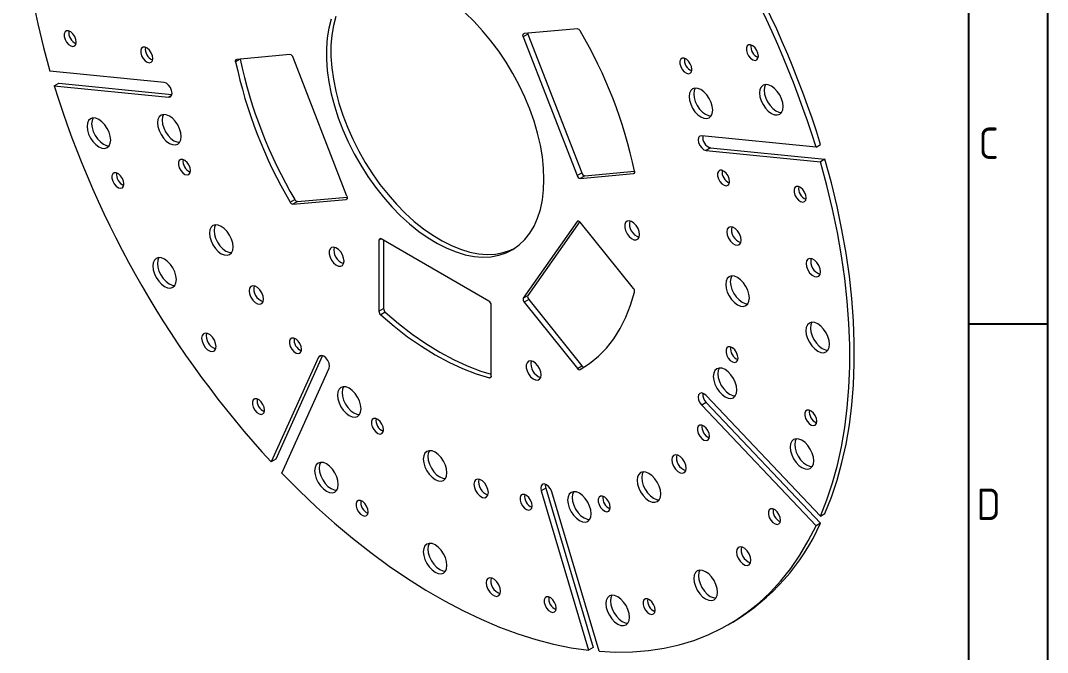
# Model space of a CAD drawing. Header units: millimetres. Extents: x 764 to 1780, y 1208 to 1927.
# Drawn here: x 1463.5 to 1780.4, y 1466.2 to 1661.1 of the extents above; entities that cross this region are included whole.
import ezdxf
from ezdxf.enums import TextEntityAlignment as Align

# ---------------------------------------------------------------- set-up
doc = ezdxf.new("R2010")
doc.units = ezdxf.units.MM
doc.linetypes.add('ACAD_ISO05W100', pattern=[33, 24, -3, 0, -3, 0, -3])
doc.layers.add('AM_BOR', color=2, linetype='ACAD_ISO05W100', lineweight=35)
doc.styles.add('ACISOTS', font='isocp.shx', dxfattribs={"height": 1})

# ---------------------------------------------------------------- blocks, each defined once
blk = doc.blocks.new('A3 ZTL')
blk.add_line((401.17, 9.78), (401.17, 280.82))
at = {"layer": 'AM_BOR', "color": 135, "linetype": 'Continuous', "lineweight": 25}
blk.add_line((410.96, 290.61), (410.96, 0), dxfattribs=at)
at = {"layer": 'AM_BOR', "color": 135, "lineweight": 25}
blk.add_line((401.17, 145.3), (410.96, 145.3), dxfattribs=at)
at = {"layer": 'AM_BOR', "color": 135, "lineweight": 25, "style": 'ACISOTS'}
for s, p in [('C', (403.62, 167.81)), ('D', (403.62, 122.8))]:
    blk.add_text(s, height=3.91, dxfattribs=at).set_placement(p, align=Align.MIDDLE)

msp = doc.modelspace()

# ---------------------------------------------------------------- linework, layer by layer
at = {"color": 7, "linetype": 'Continuous', "lineweight": 15}
for p, q in [((1635.346, 1658.573), (1618.909, 1657.103)), ((1620.065, 1656.953), (1618.651, 1656.137)), ((1618.651, 1656.137), (1635.268, 1613.308)), ((1620.065, 1656.953), (1636.682, 1614.125)), ((1531.296, 1649.265), (1529.882, 1648.449)), ((1546.649, 1650.642), (1530.212, 1649.172)), ((1564.232, 1606.957), (1547.615, 1649.785)), ((1507.814, 1642.033), (1472.532, 1645.525)), ((1473.885, 1640.972), (1475.3, 1641.788)), ((1473.885, 1640.972), (1509.167, 1637.48)), ((1475.3, 1641.788), (1510.22, 1638.332)), ((1708.998, 1622.122), (1673.716, 1625.614)), ((1708.998, 1622.122), (1710.412, 1622.938)), ((1676.483, 1621.877), (1675.069, 1621.061)), ((1675.069, 1621.061), (1710.351, 1617.569)), ((1676.483, 1621.877), (1711.765, 1618.385)), ((1711.765, 1618.385), (1710.351, 1617.569)), ((1635.268, 1613.308), (1636.682, 1614.125)), ((1636.233, 1612.452), (1652.67, 1613.921)), ((1637.648, 1613.268), (1636.233, 1612.452)), ((1637.648, 1613.268), (1653.002, 1614.641)), ((1546.686, 1605.139), (1548.1, 1605.955)), ((1547.537, 1604.521), (1563.974, 1605.991)), ((1548.951, 1605.337), (1547.537, 1604.521)), ((1548.951, 1605.337), (1564.305, 1606.71)), ((1635.268, 1599.185), (1618.651, 1575.542)), ((1636.057, 1599.112), (1620.065, 1576.358)), ((1652.67, 1578.478), (1636.233, 1598.926)), ((1574.117, 1593.372), (1574.117, 1571.455)), ((1608.058, 1574.595), (1574.824, 1593.78)), ((1575.532, 1593.372), (1575.532, 1572.271)), ((1618.651, 1575.542), (1620.065, 1576.358)), ((1574.117, 1571.455), (1575.532, 1572.271)), ((1608.766, 1551.453), (1608.766, 1573.37)), ((1620.324, 1575.093), (1618.909, 1574.277)), ((1618.909, 1574.277), (1635.346, 1553.829)), ((1620.324, 1575.093), (1636.761, 1554.646)), ((1576.052, 1571.183), (1574.638, 1570.367)), ((1555.449, 1557.318), (1540.835, 1525.012)), ((1556.713, 1557.803), (1542.249, 1525.828)), ((1544.101, 1521.564), (1558.715, 1553.869)), ((1635.346, 1553.829), (1636.761, 1554.646)), ((1710.351, 1508.235), (1675.069, 1545.479)), ((1675.13, 1543.304), (1673.716, 1542.488)), ((1673.716, 1542.488), (1708.998, 1505.244)), ((1675.13, 1543.304), (1710.412, 1506.061)), ((1542.249, 1525.828), (1540.835, 1525.012)), ((1625.582, 1516.901), (1624.168, 1516.085)), ((1624.168, 1516.085), (1638.782, 1466.906)), ((1625.582, 1516.901), (1640.196, 1467.722)), ((1642.048, 1466.582), (1627.434, 1515.761)), ((1710.351, 1508.235), (1711.765, 1509.051)), ((1710.412, 1506.061), (1708.998, 1505.244)), ((1681.934, 1474.792), (1683.348, 1475.608)), ((1640.196, 1467.722), (1638.782, 1466.906))]:
    msp.add_line(p, q, dxfattribs=at)
at = {"color": 8, "linetype": 'Continuous', "lineweight": 15}
for p, q in [((1510.124, 1638.032), (1509.167, 1637.48)), ((1652.67, 1613.921), (1652.929, 1614.071)), ((1563.974, 1605.991), (1564.232, 1606.14)), ((1635.526, 1599.334), (1635.268, 1599.185)), ((1574.825, 1593.78), (1574.117, 1593.372)), ((1556.406, 1557.87), (1555.449, 1557.318)), ((1636.677, 1553.742), (1636.197, 1553.465)), ((1608.245, 1550.966), (1608.74, 1551.251))]:
    msp.add_line(p, q, dxfattribs=at)
at = {"color": 7, "linetype": 'Continuous', "lineweight": 15, "flags": 128}
for points in [[(1472.532, 1754.858), (1470.541, 1749.835), (1468.79, 1744.577), (1467.282, 1739.094), (1466.021, 1733.397), (1465.01, 1727.498), (1464.249, 1721.409), (1463.741, 1715.141), (1463.487, 1708.707), (1463.487, 1702.12), (1463.741, 1695.392), (1464.249, 1688.538), (1465.01, 1681.57), (1466.021, 1674.503), (1467.282, 1667.351), (1468.79, 1660.127), (1470.541, 1652.847), (1472.532, 1645.525)], [(1559.366, 1661.571), (1558.628, 1658.771), (1558.133, 1655.769), (1557.885, 1652.587), (1557.885, 1649.25), (1558.133, 1645.781), (1558.628, 1642.208), (1559.366, 1638.555), (1560.342, 1634.85), (1561.548, 1631.121), (1562.975, 1627.396), (1564.612, 1623.7), (1566.449, 1620.063), (1568.47, 1616.511), (1570.662, 1613.071), (1573.007, 1609.767), (1575.489, 1606.624), (1578.089, 1603.666), (1580.788, 1600.914), (1583.565, 1598.389), (1586.401, 1596.11), (1589.275, 1594.093), (1592.164, 1592.353), (1595.048, 1590.903), (1597.905, 1589.754), (1600.715, 1588.915), (1603.456, 1588.391), (1606.108, 1588.187), (1608.651, 1588.304), (1611.067, 1588.741), (1613.337, 1589.495), (1615.446, 1590.56), (1617.376, 1591.929), (1619.115, 1593.591), (1620.649, 1595.534), (1621.966, 1597.744), (1623.058, 1600.204), (1623.916, 1602.896), (1624.533, 1605.8), (1624.905, 1608.895), (1625.029, 1612.157)], [(1560.781, 1662.388), (1560.043, 1659.587), (1559.548, 1656.585), (1559.299, 1653.403), (1559.299, 1650.066), (1559.548, 1646.598), (1560.043, 1643.024), (1560.781, 1639.371), (1561.756, 1635.667), (1562.962, 1631.938), (1564.389, 1628.212), (1566.027, 1624.517), (1567.863, 1620.88), (1569.884, 1617.328), (1572.076, 1613.887), (1574.421, 1610.583), (1576.903, 1607.44), (1579.503, 1604.482), (1582.202, 1601.73), (1584.98, 1599.206), (1587.816, 1596.926), (1590.689, 1594.909), (1593.578, 1593.169), (1596.462, 1591.72), (1599.32, 1590.571), (1602.129, 1589.732), (1604.87, 1589.208), (1607.522, 1589.004), (1610.065, 1589.121), (1612.481, 1589.558), (1614.751, 1590.312), (1615.886, 1590.836)], [(1625.029, 1612.157), (1624.905, 1615.563), (1624.533, 1619.087), (1623.916, 1622.704), (1623.058, 1626.386), (1621.966, 1630.106), (1620.649, 1633.837), (1619.115, 1637.551), (1617.376, 1641.22), (1615.446, 1644.818), (1613.337, 1648.318), (1611.067, 1651.693), (1608.651, 1654.92), (1606.108, 1657.973), (1603.456, 1660.831), (1600.715, 1663.471)], [(1480.694, 1654.475), (1480.567, 1655.33), (1480.205, 1656.215), (1479.655, 1657.012), (1478.993, 1657.611), (1478.307, 1657.934), (1477.691, 1657.935), (1477.227, 1657.616), (1476.978, 1657.018), (1476.978, 1656.222), (1477.227, 1655.337), (1477.691, 1654.482), (1478.307, 1653.771), (1478.993, 1653.302), (1479.655, 1653.138), (1480.205, 1653.3), (1480.567, 1653.766), (1480.694, 1654.475)], [(1618.651, 1656.137), (1618.593, 1656.316), (1618.562, 1656.49), (1618.557, 1656.652), (1618.58, 1656.797), (1618.629, 1656.919), (1618.702, 1657.012), (1618.797, 1657.075), (1618.909, 1657.103)], [(1619.992, 1657.2), (1620.008, 1657.132), (1620.065, 1656.953)], [(1504.297, 1649.443), (1504.171, 1650.298), (1503.808, 1651.183), (1503.259, 1651.979), (1502.596, 1652.579), (1501.911, 1652.902), (1501.294, 1652.903), (1500.83, 1652.583), (1500.581, 1651.986), (1500.581, 1651.19), (1500.83, 1650.305), (1501.294, 1649.45), (1501.911, 1648.739), (1502.596, 1648.27), (1503.259, 1648.105), (1503.808, 1648.267), (1504.171, 1648.734), (1504.297, 1649.443)], [(1691.214, 1650.202), (1691.087, 1651.057), (1690.725, 1651.942), (1690.175, 1652.739), (1689.513, 1653.339), (1688.827, 1653.661), (1688.211, 1653.663), (1687.747, 1653.343), (1687.498, 1652.745), (1687.498, 1651.95), (1687.747, 1651.065), (1688.211, 1650.209), (1688.827, 1649.499), (1689.513, 1649.03), (1690.175, 1648.865), (1690.725, 1649.027), (1691.087, 1649.494), (1691.214, 1650.202)], [(1529.882, 1648.449), (1529.862, 1648.591), (1529.861, 1648.725), (1529.878, 1648.846), (1529.913, 1648.952), (1529.966, 1649.04), (1530.035, 1649.106), (1530.118, 1649.151), (1530.212, 1649.172)], [(1670.696, 1646.066), (1670.57, 1646.92), (1670.207, 1647.806), (1669.657, 1648.602), (1668.995, 1649.202), (1668.309, 1649.525), (1667.693, 1649.526), (1667.229, 1649.206), (1666.98, 1648.608), (1666.98, 1647.813), (1667.229, 1646.928), (1667.693, 1646.073), (1668.309, 1645.362), (1668.995, 1644.893), (1669.657, 1644.728), (1670.207, 1644.89), (1670.57, 1645.357), (1670.696, 1646.066)], [(1509.167, 1637.48), (1509.741, 1637.591), (1510.124, 1638.032), (1510.259, 1638.736), (1510.124, 1639.595), (1509.741, 1640.478), (1509.167, 1641.252), (1508.491, 1641.798), (1507.814, 1642.033)], [(1677.11, 1633.521), (1676.986, 1634.681), (1676.622, 1635.905), (1676.044, 1637.11), (1675.289, 1638.214), (1674.411, 1639.141), (1673.469, 1639.828), (1672.526, 1640.229), (1671.648, 1640.316), (1670.894, 1640.083), (1670.315, 1639.546), (1669.951, 1638.742), (1669.827, 1637.725), (1669.951, 1636.565), (1670.315, 1635.341), (1670.894, 1634.136), (1671.648, 1633.033), (1672.526, 1632.105), (1673.469, 1631.418), (1674.411, 1631.017), (1675.289, 1630.93), (1676.044, 1631.163), (1676.622, 1631.7), (1676.986, 1632.504), (1677.11, 1633.521)], [(1671.7, 1640.32), (1671.365, 1639.559), (1671.241, 1638.542), (1671.365, 1637.382), (1671.729, 1636.158), (1672.308, 1634.953), (1673.062, 1633.849), (1673.94, 1632.922), (1674.883, 1632.234), (1675.825, 1631.834), (1676.652, 1631.743)], [(1698.86, 1634.602), (1698.736, 1635.762), (1698.372, 1636.986), (1697.793, 1638.191), (1697.039, 1639.295), (1696.161, 1640.222), (1695.218, 1640.909), (1694.276, 1641.31), (1693.397, 1641.397), (1692.643, 1641.164), (1692.064, 1640.627), (1691.701, 1639.823), (1691.577, 1638.806), (1691.701, 1637.646), (1692.064, 1636.422), (1692.643, 1635.217), (1693.397, 1634.113), (1694.276, 1633.186), (1695.218, 1632.499), (1696.161, 1632.098), (1697.039, 1632.011), (1697.793, 1632.244), (1698.372, 1632.781), (1698.736, 1633.585), (1698.86, 1634.602)], [(1693.449, 1641.401), (1693.115, 1640.64), (1692.991, 1639.623), (1693.115, 1638.463), (1693.479, 1637.239), (1694.057, 1636.034), (1694.812, 1634.93), (1695.69, 1634.003), (1696.632, 1633.315), (1697.575, 1632.915), (1698.401, 1632.824)], [(1491.306, 1624.287), (1491.182, 1625.447), (1490.818, 1626.671), (1490.24, 1627.876), (1489.486, 1628.98), (1488.607, 1629.907), (1487.665, 1630.594), (1486.722, 1630.995), (1485.844, 1631.082), (1485.09, 1630.849), (1484.511, 1630.312), (1484.147, 1629.508), (1484.023, 1628.491), (1484.147, 1627.331), (1484.511, 1626.107), (1485.09, 1624.902), (1485.844, 1623.799), (1486.722, 1622.871), (1487.665, 1622.184), (1488.607, 1621.783), (1489.486, 1621.696), (1490.24, 1621.929), (1490.818, 1622.466), (1491.182, 1623.27), (1491.306, 1624.287)], [(1485.896, 1631.086), (1485.561, 1630.325), (1485.437, 1629.308), (1485.561, 1628.148), (1485.925, 1626.924), (1486.504, 1625.719), (1487.258, 1624.615), (1488.136, 1623.688), (1489.079, 1623), (1490.021, 1622.6), (1490.848, 1622.509)], [(1513.056, 1625.368), (1512.932, 1626.528), (1512.568, 1627.752), (1511.989, 1628.957), (1511.235, 1630.061), (1510.357, 1630.988), (1509.414, 1631.675), (1508.472, 1632.076), (1507.594, 1632.163), (1506.839, 1631.93), (1506.261, 1631.393), (1505.897, 1630.589), (1505.773, 1629.572), (1505.897, 1628.412), (1506.261, 1627.188), (1506.839, 1625.983), (1507.594, 1624.879), (1508.472, 1623.952), (1509.414, 1623.265), (1510.357, 1622.864), (1511.235, 1622.777), (1511.989, 1623.01), (1512.568, 1623.547), (1512.932, 1624.351), (1513.056, 1625.368)], [(1507.646, 1632.167), (1507.311, 1631.406), (1507.187, 1630.389), (1507.311, 1629.229), (1507.675, 1628.005), (1508.254, 1626.8), (1509.008, 1625.696), (1509.886, 1624.769), (1510.829, 1624.081), (1511.771, 1623.681), (1512.597, 1623.59)], [(1673.716, 1625.614), (1673.142, 1625.502), (1672.759, 1625.061), (1672.624, 1624.358), (1672.759, 1623.499), (1673.142, 1622.615), (1673.716, 1621.842), (1674.392, 1621.296), (1675.069, 1621.061)], [(1515.935, 1614.864), (1515.808, 1615.719), (1515.445, 1616.604), (1514.896, 1617.401), (1514.234, 1618.001), (1513.548, 1618.323), (1512.931, 1618.325), (1512.468, 1618.005), (1512.219, 1617.407), (1512.219, 1616.612), (1512.468, 1615.727), (1512.931, 1614.871), (1513.548, 1614.161), (1514.234, 1613.692), (1514.896, 1613.527), (1515.445, 1613.689), (1515.808, 1614.156), (1515.935, 1614.864)], [(1710.351, 1508.235), (1712.342, 1513.258), (1714.093, 1518.517), (1715.601, 1523.999), (1716.862, 1529.696), (1717.873, 1535.595), (1718.634, 1541.684), (1719.142, 1547.952), (1719.396, 1554.386), (1719.396, 1560.974), (1719.142, 1567.701), (1718.634, 1574.556), (1717.873, 1581.523), (1716.862, 1588.59), (1715.601, 1595.743), (1714.093, 1602.966), (1712.342, 1610.246), (1710.351, 1617.569)], [(1711.765, 1509.051), (1713.756, 1514.075), (1715.507, 1519.333), (1717.015, 1524.816), (1718.276, 1530.512), (1719.288, 1536.411), (1720.048, 1542.501), (1720.556, 1548.769), (1720.81, 1555.203), (1720.81, 1561.79), (1720.556, 1568.518), (1720.048, 1575.372), (1719.288, 1582.34), (1718.276, 1589.407), (1717.015, 1596.559), (1715.507, 1603.782), (1713.756, 1611.063), (1711.765, 1618.385)], [(1495.417, 1610.728), (1495.29, 1611.582), (1494.928, 1612.468), (1494.378, 1613.264), (1493.716, 1613.864), (1493.03, 1614.187), (1492.414, 1614.188), (1491.95, 1613.868), (1491.701, 1613.27), (1491.701, 1612.475), (1491.95, 1611.59), (1492.414, 1610.735), (1493.03, 1610.024), (1493.716, 1609.555), (1494.378, 1609.39), (1494.928, 1609.552), (1495.29, 1610.019), (1495.417, 1610.728)], [(1653.001, 1614.645), (1653.021, 1614.502), (1653.022, 1614.369), (1653.005, 1614.247), (1652.969, 1614.141), (1652.917, 1614.054), (1652.848, 1613.987), (1652.765, 1613.942), (1652.67, 1613.921)], [(1682.333, 1611.487), (1682.207, 1612.342), (1681.844, 1613.227), (1681.295, 1614.024), (1680.632, 1614.623), (1679.947, 1614.946), (1679.33, 1614.947), (1678.866, 1614.628), (1678.618, 1614.03), (1678.618, 1613.234), (1678.866, 1612.349), (1679.33, 1611.494), (1679.947, 1610.783), (1680.632, 1610.314), (1681.295, 1610.15), (1681.844, 1610.312), (1682.207, 1610.778), (1682.333, 1611.487)], [(1564.232, 1606.957), (1564.29, 1606.778), (1564.321, 1606.604), (1564.326, 1606.441), (1564.303, 1606.296), (1564.254, 1606.175), (1564.181, 1606.081), (1564.086, 1606.019), (1563.974, 1605.991)], [(1705.937, 1606.455), (1705.81, 1607.31), (1705.448, 1608.195), (1704.898, 1608.991), (1704.236, 1609.591), (1703.55, 1609.914), (1702.934, 1609.915), (1702.47, 1609.595), (1702.221, 1608.998), (1702.221, 1608.202), (1702.47, 1607.317), (1702.934, 1606.462), (1703.55, 1605.751), (1704.236, 1605.282), (1704.898, 1605.117), (1705.448, 1605.279), (1705.81, 1605.746), (1705.937, 1606.455)], [(1529.083, 1591.331), (1528.959, 1592.491), (1528.595, 1593.715), (1528.016, 1594.92), (1527.262, 1596.024), (1526.384, 1596.951), (1525.441, 1597.638), (1524.499, 1598.039), (1523.621, 1598.126), (1522.866, 1597.893), (1522.288, 1597.356), (1521.924, 1596.552), (1521.8, 1595.536), (1521.924, 1594.376), (1522.288, 1593.151), (1522.866, 1591.946), (1523.621, 1590.843), (1524.499, 1589.916), (1525.441, 1589.228), (1526.384, 1588.827), (1527.262, 1588.74), (1528.016, 1588.973), (1528.595, 1589.51), (1528.959, 1590.314), (1529.083, 1591.331)], [(1523.673, 1598.13), (1523.338, 1597.369), (1523.214, 1596.352), (1523.338, 1595.192), (1523.702, 1593.968), (1524.281, 1592.763), (1525.035, 1591.659), (1525.913, 1590.732), (1526.856, 1590.045), (1527.798, 1589.644), (1528.624, 1589.553)], [(1635.268, 1599.185), (1635.348, 1599.268), (1635.449, 1599.319), (1635.567, 1599.336), (1635.697, 1599.317), (1635.834, 1599.264), (1635.972, 1599.179), (1636.107, 1599.065), (1636.233, 1598.926)], [(1654.551, 1595.114), (1654.426, 1596.048), (1654.066, 1597.024), (1653.51, 1597.937), (1652.817, 1598.688), (1652.063, 1599.195), (1651.33, 1599.404), (1650.696, 1599.292), (1650.232, 1598.871), (1649.986, 1598.186), (1649.986, 1597.313), (1650.232, 1596.345), (1650.696, 1595.387), (1651.33, 1594.544), (1652.063, 1593.906), (1652.817, 1593.543), (1653.51, 1593.494), (1654.066, 1593.764), (1654.426, 1594.325), (1654.551, 1595.114)], [(1685.921, 1593.401), (1685.786, 1594.359), (1685.4, 1595.356), (1684.807, 1596.272), (1684.08, 1596.997), (1683.306, 1597.444), (1682.58, 1597.558), (1681.987, 1597.326), (1681.6, 1596.775), (1681.466, 1595.973), (1681.6, 1595.016), (1681.987, 1594.019), (1682.58, 1593.103), (1683.306, 1592.377), (1684.08, 1591.931), (1684.807, 1591.817), (1685.4, 1592.049), (1685.786, 1592.599), (1685.921, 1593.401)], [(1563.334, 1586.958), (1563.209, 1587.892), (1562.849, 1588.868), (1562.293, 1589.781), (1561.6, 1590.532), (1560.846, 1591.039), (1560.113, 1591.248), (1559.479, 1591.136), (1559.015, 1590.715), (1558.769, 1590.03), (1558.769, 1589.157), (1559.015, 1588.189), (1559.479, 1587.231), (1560.113, 1586.388), (1560.846, 1585.75), (1561.6, 1585.387), (1562.293, 1585.338), (1562.849, 1585.608), (1563.209, 1586.169), (1563.334, 1586.958)], [(1511.583, 1581.225), (1511.459, 1582.385), (1511.095, 1583.609), (1510.516, 1584.814), (1509.762, 1585.918), (1508.884, 1586.845), (1507.941, 1587.533), (1506.999, 1587.933), (1506.121, 1588.02), (1505.366, 1587.788), (1504.788, 1587.251), (1504.424, 1586.446), (1504.3, 1585.43), (1504.424, 1584.27), (1504.788, 1583.045), (1505.366, 1581.84), (1506.121, 1580.737), (1506.999, 1579.81), (1507.941, 1579.122), (1508.884, 1578.721), (1509.762, 1578.635), (1510.516, 1578.867), (1511.095, 1579.404), (1511.459, 1580.208), (1511.583, 1581.225)], [(1506.173, 1588.024), (1505.838, 1587.263), (1505.714, 1586.246), (1505.838, 1585.086), (1506.202, 1583.862), (1506.781, 1582.657), (1507.535, 1581.553), (1508.413, 1580.626), (1509.356, 1579.939), (1510.298, 1579.538), (1511.124, 1579.447)], [(1710.381, 1583.628), (1710.247, 1584.585), (1709.86, 1585.582), (1709.268, 1586.498), (1708.541, 1587.224), (1707.767, 1587.67), (1707.04, 1587.784), (1706.448, 1587.552), (1706.061, 1587.002), (1705.927, 1586.2), (1706.061, 1585.242), (1706.448, 1584.246), (1707.04, 1583.329), (1707.767, 1582.604), (1708.541, 1582.158), (1709.268, 1582.043), (1709.86, 1582.276), (1710.247, 1582.826), (1710.381, 1583.628)], [(1688.421, 1575.561), (1688.297, 1576.722), (1687.933, 1577.946), (1687.355, 1579.151), (1686.6, 1580.254), (1685.722, 1581.182), (1684.78, 1581.869), (1683.837, 1582.27), (1682.959, 1582.357), (1682.205, 1582.124), (1681.626, 1581.587), (1681.262, 1580.783), (1681.138, 1579.766), (1681.262, 1578.606), (1681.626, 1577.382), (1682.205, 1576.177), (1682.959, 1575.073), (1683.837, 1574.146), (1684.78, 1573.459), (1685.722, 1573.058), (1686.6, 1572.971), (1687.355, 1573.204), (1687.933, 1573.741), (1688.297, 1574.545), (1688.421, 1575.561)], [(1683.011, 1582.361), (1682.676, 1581.599), (1682.552, 1580.582), (1682.676, 1579.422), (1683.04, 1578.198), (1683.619, 1576.993), (1684.373, 1575.889), (1685.251, 1574.962), (1686.194, 1574.275), (1687.136, 1573.874), (1687.962, 1573.783)], [(1538.477, 1575.201), (1538.343, 1576.158), (1537.956, 1577.155), (1537.363, 1578.071), (1536.637, 1578.797), (1535.863, 1579.243), (1535.136, 1579.357), (1534.543, 1579.125), (1534.157, 1578.575), (1534.022, 1577.773), (1534.157, 1576.815), (1534.543, 1575.819), (1535.136, 1574.902), (1535.863, 1574.177), (1536.637, 1573.731), (1537.363, 1573.616), (1537.956, 1573.849), (1538.343, 1574.399), (1538.477, 1575.201)], [(1636.197, 1553.465), (1639.117, 1555.345), (1641.825, 1557.566), (1644.308, 1560.117), (1646.555, 1562.986), (1648.556, 1566.161), (1650.303, 1569.628), (1651.786, 1573.371), (1653.001, 1577.374)], [(1574.638, 1570.367), (1578.773, 1566.842), (1582.964, 1563.607), (1587.193, 1560.674), (1591.441, 1558.058), (1595.69, 1555.769), (1599.919, 1553.819), (1604.11, 1552.215), (1608.245, 1550.966)], [(1576.052, 1571.183), (1580.187, 1567.659), (1584.378, 1564.423), (1588.607, 1561.491), (1592.856, 1558.874), (1597.104, 1556.586), (1601.333, 1554.635), (1605.524, 1553.032), (1608.766, 1552.023)], [(1713.17, 1561.274), (1713.046, 1562.434), (1712.682, 1563.659), (1712.103, 1564.864), (1711.349, 1565.967), (1710.471, 1566.894), (1709.528, 1567.582), (1708.586, 1567.983), (1707.707, 1568.07), (1706.953, 1567.837), (1706.375, 1567.3), (1706.011, 1566.496), (1705.887, 1565.479), (1706.011, 1564.319), (1706.375, 1563.095), (1706.953, 1561.89), (1707.707, 1560.786), (1708.586, 1559.859), (1709.528, 1559.171), (1710.471, 1558.771), (1711.349, 1558.684), (1712.103, 1558.917), (1712.682, 1559.453), (1713.046, 1560.258), (1713.17, 1561.274)], [(1707.76, 1568.074), (1707.425, 1567.312), (1707.301, 1566.295), (1707.425, 1565.135), (1707.789, 1563.911), (1708.368, 1562.706), (1709.122, 1561.602), (1710, 1560.675), (1710.943, 1559.988), (1711.885, 1559.587), (1712.711, 1559.496)], [(1523.843, 1560.602), (1523.709, 1561.559), (1523.322, 1562.556), (1522.729, 1563.472), (1522.002, 1564.197), (1521.229, 1564.644), (1520.502, 1564.758), (1519.909, 1564.526), (1519.523, 1563.976), (1519.388, 1563.173), (1519.523, 1562.216), (1519.909, 1561.219), (1520.502, 1560.303), (1521.229, 1559.578), (1522.002, 1559.131), (1522.729, 1559.017), (1523.322, 1559.249), (1523.709, 1559.8), (1523.843, 1560.602)], [(1550.217, 1559.74), (1550.09, 1560.595), (1549.728, 1561.48), (1549.178, 1562.277), (1548.516, 1562.877), (1547.83, 1563.199), (1547.213, 1563.201), (1546.75, 1562.881), (1546.501, 1562.283), (1546.501, 1561.488), (1546.75, 1560.603), (1547.213, 1559.747), (1547.83, 1559.037), (1548.516, 1558.568), (1549.178, 1558.403), (1549.728, 1558.565), (1550.09, 1559.032), (1550.217, 1559.74)], [(1684.939, 1557.006), (1684.812, 1557.861), (1684.449, 1558.746), (1683.9, 1559.542), (1683.238, 1560.142), (1682.552, 1560.465), (1681.935, 1560.466), (1681.472, 1560.147), (1681.223, 1559.549), (1681.223, 1558.753), (1681.472, 1557.868), (1681.935, 1557.013), (1682.552, 1556.302), (1683.238, 1555.833), (1683.9, 1555.669), (1684.449, 1555.831), (1684.812, 1556.297), (1684.939, 1557.006)], [(1558.715, 1553.869), (1558.85, 1554.573), (1558.715, 1555.432), (1558.332, 1556.315), (1557.759, 1557.089), (1557.082, 1557.635), (1556.406, 1557.87), (1555.832, 1557.759), (1555.449, 1557.318)], [(1624.145, 1551.853), (1624.021, 1552.786), (1623.661, 1553.762), (1623.104, 1554.675), (1622.411, 1555.426), (1621.657, 1555.934), (1620.924, 1556.143), (1620.291, 1556.03), (1619.826, 1555.609), (1619.58, 1554.925), (1619.58, 1554.051), (1619.826, 1553.083), (1620.291, 1552.126), (1620.924, 1551.282), (1621.657, 1550.644), (1622.411, 1550.281), (1623.104, 1550.232), (1623.661, 1550.503), (1624.021, 1551.063), (1624.145, 1551.853)], [(1684.577, 1547.168), (1684.453, 1548.328), (1684.09, 1549.553), (1683.511, 1550.758), (1682.757, 1551.861), (1681.878, 1552.788), (1680.936, 1553.476), (1679.993, 1553.877), (1679.115, 1553.963), (1678.361, 1553.731), (1677.782, 1553.194), (1677.418, 1552.39), (1677.294, 1551.373), (1677.418, 1550.213), (1677.782, 1548.989), (1678.361, 1547.784), (1679.115, 1546.68), (1679.993, 1545.753), (1680.936, 1545.065), (1681.878, 1544.665), (1682.757, 1544.578), (1683.511, 1544.81), (1684.09, 1545.347), (1684.453, 1546.152), (1684.577, 1547.168)], [(1679.167, 1553.967), (1678.833, 1553.206), (1678.708, 1552.189), (1678.833, 1551.029), (1679.196, 1549.805), (1679.775, 1548.6), (1680.529, 1547.496), (1681.408, 1546.569), (1682.35, 1545.882), (1683.293, 1545.481), (1684.119, 1545.39)], [(1608.766, 1551.453), (1608.756, 1551.326), (1608.728, 1551.213), (1608.683, 1551.117), (1608.621, 1551.041), (1608.544, 1550.987), (1608.454, 1550.956), (1608.353, 1550.948), (1608.245, 1550.966)], [(1568.574, 1541.403), (1568.45, 1542.563), (1568.086, 1543.787), (1567.507, 1544.992), (1566.753, 1546.096), (1565.875, 1547.023), (1564.932, 1547.711), (1563.989, 1548.111), (1563.111, 1548.198), (1562.357, 1547.965), (1561.778, 1547.429), (1561.414, 1546.624), (1561.29, 1545.608), (1561.414, 1544.448), (1561.778, 1543.223), (1562.357, 1542.018), (1563.111, 1540.915), (1563.989, 1539.988), (1564.932, 1539.3), (1565.875, 1538.899), (1566.753, 1538.812), (1567.507, 1539.045), (1568.086, 1539.582), (1568.45, 1540.386), (1568.574, 1541.403)], [(1563.163, 1548.202), (1562.829, 1547.441), (1562.705, 1546.424), (1562.829, 1545.264), (1563.193, 1544.04), (1563.771, 1542.835), (1564.525, 1541.731), (1565.404, 1540.804), (1566.346, 1540.117), (1567.289, 1539.716), (1568.115, 1539.625)], [(1538.789, 1540.988), (1538.662, 1541.842), (1538.3, 1542.728), (1537.75, 1543.524), (1537.088, 1544.124), (1536.402, 1544.447), (1535.786, 1544.448), (1535.322, 1544.128), (1535.073, 1543.53), (1535.073, 1542.735), (1535.322, 1541.85), (1535.786, 1540.994), (1536.402, 1540.284), (1537.088, 1539.815), (1537.75, 1539.65), (1538.3, 1539.812), (1538.662, 1540.279), (1538.789, 1540.988)], [(1675.069, 1545.479), (1674.392, 1546.025), (1673.716, 1546.26), (1673.142, 1546.148), (1672.759, 1545.707), (1672.624, 1545.004), (1672.759, 1544.145), (1673.142, 1543.262), (1673.716, 1542.488)], [(1709.233, 1537.528), (1709.106, 1538.383), (1708.743, 1539.268), (1708.194, 1540.065), (1707.532, 1540.665), (1706.846, 1540.987), (1706.229, 1540.989), (1705.766, 1540.669), (1705.517, 1540.071), (1705.517, 1539.276), (1705.766, 1538.391), (1706.229, 1537.535), (1706.846, 1536.825), (1707.532, 1536.356), (1708.194, 1536.191), (1708.743, 1536.353), (1709.106, 1536.82), (1709.233, 1537.528)], [(1575.506, 1534.943), (1575.379, 1535.798), (1575.016, 1536.683), (1574.467, 1537.48), (1573.805, 1538.08), (1573.119, 1538.402), (1572.502, 1538.404), (1572.039, 1538.084), (1571.79, 1537.486), (1571.79, 1536.691), (1572.039, 1535.806), (1572.502, 1534.95), (1573.119, 1534.24), (1573.805, 1533.771), (1574.467, 1533.606), (1575.016, 1533.768), (1575.379, 1534.235), (1575.506, 1534.943)], [(1676.107, 1532.901), (1675.981, 1533.756), (1675.618, 1534.641), (1675.069, 1535.438), (1674.406, 1536.038), (1673.721, 1536.36), (1673.104, 1536.362), (1672.64, 1536.042), (1672.391, 1535.444), (1672.391, 1534.649), (1672.64, 1533.764), (1673.104, 1532.908), (1673.721, 1532.198), (1674.406, 1531.729), (1675.069, 1531.564), (1675.618, 1531.726), (1675.981, 1532.193), (1676.107, 1532.901)], [(1708.307, 1525.353), (1708.183, 1526.513), (1707.819, 1527.737), (1707.24, 1528.942), (1706.486, 1530.046), (1705.608, 1530.973), (1704.665, 1531.66), (1703.723, 1532.061), (1702.845, 1532.148), (1702.09, 1531.915), (1701.512, 1531.378), (1701.148, 1530.574), (1701.024, 1529.557), (1701.148, 1528.397), (1701.512, 1527.173), (1702.09, 1525.968), (1702.845, 1524.864), (1703.723, 1523.937), (1704.665, 1523.25), (1705.608, 1522.849), (1706.486, 1522.762), (1707.24, 1522.995), (1707.819, 1523.532), (1708.183, 1524.336), (1708.307, 1525.353)], [(1702.897, 1532.152), (1702.562, 1531.39), (1702.438, 1530.374), (1702.562, 1529.214), (1702.926, 1527.989), (1703.505, 1526.784), (1704.259, 1525.681), (1705.137, 1524.753), (1706.08, 1524.066), (1707.022, 1523.665), (1707.848, 1523.574)], [(1595.083, 1521.661), (1594.959, 1522.821), (1594.595, 1524.045), (1594.016, 1525.25), (1593.262, 1526.354), (1592.384, 1527.281), (1591.441, 1527.968), (1590.499, 1528.369), (1589.621, 1528.456), (1588.866, 1528.223), (1588.288, 1527.686), (1587.924, 1526.882), (1587.8, 1525.866), (1587.924, 1524.706), (1588.288, 1523.481), (1588.866, 1522.276), (1589.621, 1521.173), (1590.499, 1520.245), (1591.441, 1519.558), (1592.384, 1519.157), (1593.262, 1519.07), (1594.016, 1519.303), (1594.595, 1519.84), (1594.959, 1520.644), (1595.083, 1521.661)], [(1589.673, 1528.46), (1589.338, 1527.699), (1589.214, 1526.682), (1589.338, 1525.522), (1589.702, 1524.298), (1590.281, 1523.093), (1591.035, 1521.989), (1591.913, 1521.062), (1592.856, 1520.375), (1593.798, 1519.974), (1594.624, 1519.883)], [(1561.545, 1518.059), (1561.421, 1519.219), (1561.057, 1520.443), (1560.478, 1521.648), (1559.724, 1522.752), (1558.846, 1523.679), (1557.903, 1524.366), (1556.96, 1524.767), (1556.082, 1524.854), (1555.328, 1524.621), (1554.749, 1524.084), (1554.385, 1523.28), (1554.261, 1522.263), (1554.385, 1521.103), (1554.749, 1519.879), (1555.328, 1518.674), (1556.082, 1517.57), (1556.96, 1516.643), (1557.903, 1515.956), (1558.846, 1515.555), (1559.724, 1515.468), (1560.478, 1515.701), (1561.057, 1516.238), (1561.421, 1517.042), (1561.545, 1518.059)], [(1556.134, 1524.858), (1555.8, 1524.097), (1555.676, 1523.08), (1555.8, 1521.92), (1556.163, 1520.696), (1556.742, 1519.491), (1557.496, 1518.387), (1558.375, 1517.46), (1559.317, 1516.772), (1560.26, 1516.372), (1561.086, 1516.281)], [(1668.941, 1523.074), (1668.807, 1524.031), (1668.42, 1525.028), (1667.827, 1525.944), (1667.1, 1526.669), (1666.327, 1527.116), (1665.6, 1527.23), (1665.007, 1526.998), (1664.62, 1526.448), (1664.486, 1525.646), (1664.62, 1524.688), (1665.007, 1523.691), (1665.6, 1522.775), (1666.327, 1522.05), (1667.1, 1521.603), (1667.827, 1521.489), (1668.42, 1521.721), (1668.807, 1522.272), (1668.941, 1523.074)], [(1544.101, 1521.564), (1549.447, 1516.178), (1554.876, 1511.022), (1560.377, 1506.105), (1565.941, 1501.437), (1571.555, 1497.028), (1577.209, 1492.886), (1582.89, 1489.019), (1588.589, 1485.436), (1594.294, 1482.143), (1599.993, 1479.147), (1605.674, 1476.453), (1611.328, 1474.068), (1616.942, 1471.995), (1622.505, 1470.239), (1628.007, 1468.804), (1633.436, 1467.692), (1638.782, 1466.906)], [(1661.083, 1515.129), (1660.959, 1516.289), (1660.595, 1517.513), (1660.016, 1518.718), (1659.262, 1519.822), (1658.384, 1520.749), (1657.441, 1521.437), (1656.499, 1521.837), (1655.621, 1521.924), (1654.866, 1521.691), (1654.288, 1521.155), (1653.924, 1520.35), (1653.8, 1519.334), (1653.924, 1518.174), (1654.288, 1516.949), (1654.866, 1515.744), (1655.621, 1514.641), (1656.499, 1513.714), (1657.441, 1513.026), (1658.384, 1512.625), (1659.262, 1512.538), (1660.016, 1512.771), (1660.595, 1513.308), (1660.959, 1514.112), (1661.083, 1515.129)], [(1655.673, 1521.928), (1655.338, 1521.167), (1655.214, 1520.15), (1655.338, 1518.99), (1655.702, 1517.766), (1656.281, 1516.561), (1657.035, 1515.457), (1657.913, 1514.53), (1658.856, 1513.843), (1659.798, 1513.442), (1660.624, 1513.351)], [(1607.868, 1515.535), (1607.733, 1516.492), (1607.347, 1517.489), (1606.754, 1518.405), (1606.027, 1519.131), (1605.254, 1519.577), (1604.527, 1519.691), (1603.934, 1519.459), (1603.547, 1518.909), (1603.413, 1518.107), (1603.547, 1517.149), (1603.934, 1516.153), (1604.527, 1515.236), (1605.254, 1514.511), (1606.027, 1514.065), (1606.754, 1513.95), (1607.347, 1514.183), (1607.733, 1514.733), (1607.868, 1515.535)], [(1627.434, 1515.761), (1627.051, 1516.645), (1626.477, 1517.419), (1625.801, 1517.964), (1625.124, 1518.2), (1624.551, 1518.088), (1624.168, 1517.647), (1624.033, 1516.944), (1624.168, 1516.085)], [(1625.477, 1518.117), (1625.447, 1517.76), (1625.582, 1516.901)], [(1639.62, 1509.012), (1639.496, 1510.172), (1639.132, 1511.396), (1638.554, 1512.601), (1637.799, 1513.705), (1636.921, 1514.632), (1635.979, 1515.319), (1635.036, 1515.72), (1634.158, 1515.807), (1633.404, 1515.574), (1632.825, 1515.037), (1632.461, 1514.233), (1632.337, 1513.216), (1632.461, 1512.056), (1632.825, 1510.832), (1633.404, 1509.627), (1634.158, 1508.523), (1635.036, 1507.596), (1635.979, 1506.909), (1636.921, 1506.508), (1637.799, 1506.421), (1638.554, 1506.654), (1639.132, 1507.191), (1639.496, 1507.995), (1639.62, 1509.012)], [(1634.21, 1515.811), (1633.875, 1515.049), (1633.751, 1514.033), (1633.875, 1512.873), (1634.239, 1511.648), (1634.818, 1510.443), (1635.572, 1509.34), (1636.45, 1508.413), (1637.393, 1507.725), (1638.335, 1507.324), (1639.161, 1507.234)], [(1570.783, 1509.615), (1570.657, 1510.47), (1570.294, 1511.356), (1569.745, 1512.152), (1569.082, 1512.752), (1568.397, 1513.074), (1567.78, 1513.076), (1567.316, 1512.756), (1567.068, 1512.158), (1567.068, 1511.363), (1567.316, 1510.478), (1567.78, 1509.622), (1568.397, 1508.912), (1569.082, 1508.443), (1569.745, 1508.278), (1570.294, 1508.44), (1570.657, 1508.907), (1570.783, 1509.615)], [(1621.383, 1511.467), (1621.256, 1512.322), (1620.894, 1513.207), (1620.344, 1514.004), (1619.682, 1514.604), (1618.996, 1514.926), (1618.38, 1514.928), (1617.916, 1514.608), (1617.667, 1514.01), (1617.667, 1513.215), (1617.916, 1512.33), (1618.38, 1511.474), (1618.996, 1510.764), (1619.682, 1510.295), (1620.344, 1510.13), (1620.894, 1510.292), (1621.256, 1510.759), (1621.383, 1511.467)], [(1645.509, 1510.978), (1645.383, 1511.832), (1645.02, 1512.718), (1644.471, 1513.514), (1643.808, 1514.114), (1643.123, 1514.437), (1642.506, 1514.438), (1642.042, 1514.118), (1641.794, 1513.52), (1641.794, 1512.725), (1642.042, 1511.84), (1642.506, 1510.984), (1643.123, 1510.274), (1643.808, 1509.805), (1644.471, 1509.64), (1645.02, 1509.802), (1645.383, 1510.269), (1645.509, 1510.978)], [(1698.06, 1507.032), (1697.933, 1507.887), (1697.571, 1508.772), (1697.021, 1509.569), (1696.359, 1510.169), (1695.673, 1510.491), (1695.057, 1510.493), (1694.593, 1510.173), (1694.344, 1509.575), (1694.344, 1508.78), (1694.593, 1507.895), (1695.057, 1507.039), (1695.673, 1506.329), (1696.359, 1505.86), (1697.021, 1505.695), (1697.571, 1505.857), (1697.933, 1506.324), (1698.06, 1507.032)], [(1642.048, 1466.582), (1647.236, 1466.326), (1652.314, 1466.398), (1657.27, 1466.799), (1662.095, 1467.526), (1666.78, 1468.579), (1671.316, 1469.957), (1675.693, 1471.655), (1679.902, 1473.67), (1683.936, 1476), (1687.786, 1478.638), (1691.444, 1481.58), (1694.904, 1484.82), (1698.159, 1488.352), (1701.201, 1492.168), (1704.025, 1496.261), (1706.626, 1500.622), (1708.998, 1505.244)], [(1595.083, 1493.082), (1594.959, 1494.242), (1594.595, 1495.466), (1594.016, 1496.671), (1593.262, 1497.775), (1592.384, 1498.702), (1591.441, 1499.39), (1590.499, 1499.79), (1589.621, 1499.877), (1588.866, 1499.644), (1588.288, 1499.108), (1587.924, 1498.303), (1587.8, 1497.287), (1587.924, 1496.127), (1588.288, 1494.902), (1588.866, 1493.697), (1589.621, 1492.594), (1590.499, 1491.667), (1591.441, 1490.979), (1592.384, 1490.578), (1593.262, 1490.491), (1594.016, 1490.724), (1594.595, 1491.261), (1594.959, 1492.065), (1595.083, 1493.082)], [(1589.673, 1499.881), (1589.338, 1499.12), (1589.214, 1498.103), (1589.338, 1496.943), (1589.702, 1495.719), (1590.281, 1494.514), (1591.035, 1493.41), (1591.913, 1492.483), (1592.856, 1491.796), (1593.798, 1491.395), (1594.624, 1491.304)], [(1688.899, 1494.653), (1688.765, 1495.61), (1688.378, 1496.607), (1687.786, 1497.524), (1687.059, 1498.249), (1686.285, 1498.695), (1685.558, 1498.809), (1684.966, 1498.577), (1684.579, 1498.027), (1684.445, 1497.225), (1684.579, 1496.268), (1684.966, 1495.271), (1685.558, 1494.354), (1686.285, 1493.629), (1687.059, 1493.183), (1687.786, 1493.069), (1688.378, 1493.301), (1688.765, 1493.851), (1688.899, 1494.653)], [(1678.583, 1484.818), (1678.459, 1485.978), (1678.095, 1487.202), (1677.516, 1488.407), (1676.762, 1489.511), (1675.884, 1490.438), (1674.941, 1491.126), (1673.999, 1491.526), (1673.121, 1491.613), (1672.366, 1491.38), (1671.788, 1490.844), (1671.424, 1490.039), (1671.3, 1489.023), (1671.424, 1487.863), (1671.788, 1486.638), (1672.366, 1485.433), (1673.121, 1484.33), (1673.999, 1483.403), (1674.941, 1482.715), (1675.884, 1482.314), (1676.762, 1482.228), (1677.516, 1482.46), (1678.095, 1482.997), (1678.459, 1483.801), (1678.583, 1484.818)], [(1673.173, 1491.617), (1672.838, 1490.856), (1672.714, 1489.839), (1672.838, 1488.679), (1673.202, 1487.455), (1673.781, 1486.25), (1674.535, 1485.146), (1675.413, 1484.219), (1676.356, 1483.532), (1677.298, 1483.131), (1678.124, 1483.04)], [(1611.633, 1485.115), (1611.498, 1486.073), (1611.112, 1487.069), (1610.519, 1487.986), (1609.792, 1488.711), (1609.018, 1489.157), (1608.292, 1489.272), (1607.699, 1489.039), (1607.312, 1488.489), (1607.178, 1487.687), (1607.312, 1486.73), (1607.699, 1485.733), (1608.292, 1484.817), (1609.018, 1484.091), (1609.792, 1483.645), (1610.519, 1483.531), (1611.112, 1483.763), (1611.498, 1484.313), (1611.633, 1485.115)], [(1628.825, 1479.915), (1628.698, 1480.769), (1628.336, 1481.655), (1627.786, 1482.451), (1627.124, 1483.051), (1626.438, 1483.374), (1625.822, 1483.375), (1625.358, 1483.055), (1625.109, 1482.457), (1625.109, 1481.662), (1625.358, 1480.777), (1625.822, 1479.922), (1626.438, 1479.211), (1627.124, 1478.742), (1627.786, 1478.577), (1628.336, 1478.739), (1628.698, 1479.206), (1628.825, 1479.915)], [(1651.429, 1477.079), (1651.305, 1478.239), (1650.941, 1479.463), (1650.363, 1480.668), (1649.608, 1481.772), (1648.73, 1482.699), (1647.788, 1483.386), (1646.845, 1483.787), (1645.967, 1483.874), (1645.213, 1483.641), (1644.634, 1483.104), (1644.27, 1482.3), (1644.146, 1481.283), (1644.27, 1480.123), (1644.634, 1478.899), (1645.213, 1477.694), (1645.967, 1476.591), (1646.845, 1475.663), (1647.788, 1474.976), (1648.73, 1474.575), (1649.608, 1474.488), (1650.363, 1474.721), (1650.941, 1475.258), (1651.305, 1476.062), (1651.429, 1477.079)], [(1646.019, 1483.878), (1645.684, 1483.117), (1645.56, 1482.1), (1645.684, 1480.94), (1646.048, 1479.716), (1646.627, 1478.511), (1647.381, 1477.407), (1648.259, 1476.48), (1649.202, 1475.792), (1650.144, 1475.392), (1650.971, 1475.301)], [(1659.349, 1479.295), (1659.222, 1480.15), (1658.86, 1481.035), (1658.31, 1481.832), (1657.648, 1482.432), (1656.962, 1482.754), (1656.346, 1482.756), (1655.882, 1482.436), (1655.633, 1481.838), (1655.633, 1481.043), (1655.882, 1480.158), (1656.346, 1479.302), (1656.962, 1478.592), (1657.648, 1478.123), (1658.31, 1477.958), (1658.86, 1478.12), (1659.222, 1478.587), (1659.349, 1479.295)]]:
    msp.add_lwpolyline(points, dxfattribs=at)
at = {"color": 7, "linetype": 'Continuous', "lineweight": 15}
for centre, radius, start, end in [((1418.092, 1531.474), 304.702, 17.30737, 42.69263), ((1419.506, 1532.29), 304.702, 17.30737, 42.69263), ((1482.025, 1657.407), 3.653, 172.14948, 247.84514), ((1635.232, 1657.521), 1.058, 24.21348, 83.81702), ((1512.501, 1585.047), 143.584, 11.89596, 30.5154), ((1505.628, 1652.375), 3.653, 172.14948, 247.84514), ((1692.545, 1653.134), 3.653, 172.14948, 247.84514), ((1670.382, 1678.046), 143.584, 191.89596, 210.5154), ((1671.796, 1678.863), 143.584, 191.89596, 210.5154), ((1546.472, 1649.469), 1.186, 15.4735, 81.39933), ((1672.027, 1648.998), 3.653, 172.14948, 247.84514), ((1764.791, 1731.62), 304.702, 197.30737, 222.69263), ((1677.37, 1625.086), 3.329, 171.50038, 254.54292), ((1517.266, 1617.796), 3.653, 172.14948, 247.84514), ((1496.748, 1613.66), 3.653, 172.14948, 247.84514), ((1636.411, 1613.625), 1.186, 195.4735, 261.39933), ((1637.825, 1614.441), 1.186, 195.4735, 261.39933), ((1683.665, 1614.419), 3.653, 172.14948, 247.84514), ((1707.268, 1609.387), 3.653, 172.14948, 247.84514), ((1547.651, 1605.573), 1.058, 204.21348, 263.81702), ((1549.065, 1606.389), 1.058, 204.21348, 263.81702), ((1655.769, 1598.471), 4.369, 167.94439, 252.05024), ((1687.098, 1596.653), 4.199, 167.89887, 252.09576), ((1564.552, 1590.315), 4.369, 167.94439, 252.05024), ((1574.548, 1593.442), 0.437, 50.79671, 189.21404), ((1711.559, 1586.88), 4.199, 167.89887, 252.09576), ((1539.655, 1578.453), 4.199, 167.89887, 252.09576), ((1651.639, 1577.568), 1.376, 351.86926, 41.42931), ((1619.755, 1575.109), 1.187, 158.60544, 224.52387), ((1621.17, 1575.925), 1.187, 158.60544, 224.52387), ((1577.097, 1572.351), 1.567, 182.93396, 228.19108), ((1607.23, 1573.3), 1.537, 2.60548, 57.39452), ((1575.683, 1571.535), 1.567, 182.93396, 228.19108), ((1525.021, 1563.853), 4.199, 167.89887, 252.09576), ((1551.548, 1562.672), 3.653, 172.14948, 247.84514), ((1686.27, 1559.938), 3.653, 172.14948, 247.84514), ((1625.364, 1555.209), 4.369, 167.94439, 252.05024), ((1636.005, 1554.192), 0.752, 208.81462, 284.80098), ((1637.481, 1555.083), 0.842, 211.2611, 270.84338), ((1540.12, 1543.92), 3.653, 172.14948, 247.84514), ((1677.616, 1545.855), 3.562, 174.81943, 225.73493), ((1710.564, 1540.46), 3.653, 172.14948, 247.84514), ((1576.837, 1537.875), 3.653, 172.14948, 247.84514), ((1677.438, 1535.833), 3.653, 172.14948, 247.84514), ((1670.119, 1526.325), 4.199, 167.89887, 252.09576), ((1609.045, 1518.787), 4.199, 167.89887, 252.09576), ((1572.115, 1512.547), 3.653, 172.14948, 247.84514), ((1622.714, 1514.399), 3.653, 172.14948, 247.84514), ((1646.841, 1513.909), 3.653, 172.14948, 247.84514), ((1699.391, 1509.964), 3.653, 172.14948, 247.84514), ((1648.445, 1533.879), 67.924, 300.92057, 335.82319), ((1690.077, 1497.905), 4.199, 167.89887, 252.09576), ((1612.81, 1488.367), 4.199, 167.89887, 252.09576), ((1630.156, 1482.847), 3.653, 172.14948, 247.84514), ((1660.68, 1482.227), 3.653, 172.14948, 247.84514)]:
    msp.add_arc(centre, radius, start, end, dxfattribs=at)

# ---------------------------------------------------------------- block references
at = {"linetype": 'ByBlock', "lineweight": 0, "xscale": 2.47426245, "yscale": 2.47426245, "zscale": 2.47426245}
msp.add_blockref('A3 ZTL', (763.615, 1208.106), dxfattribs=at)

doc.saveas('drawing.dxf')
